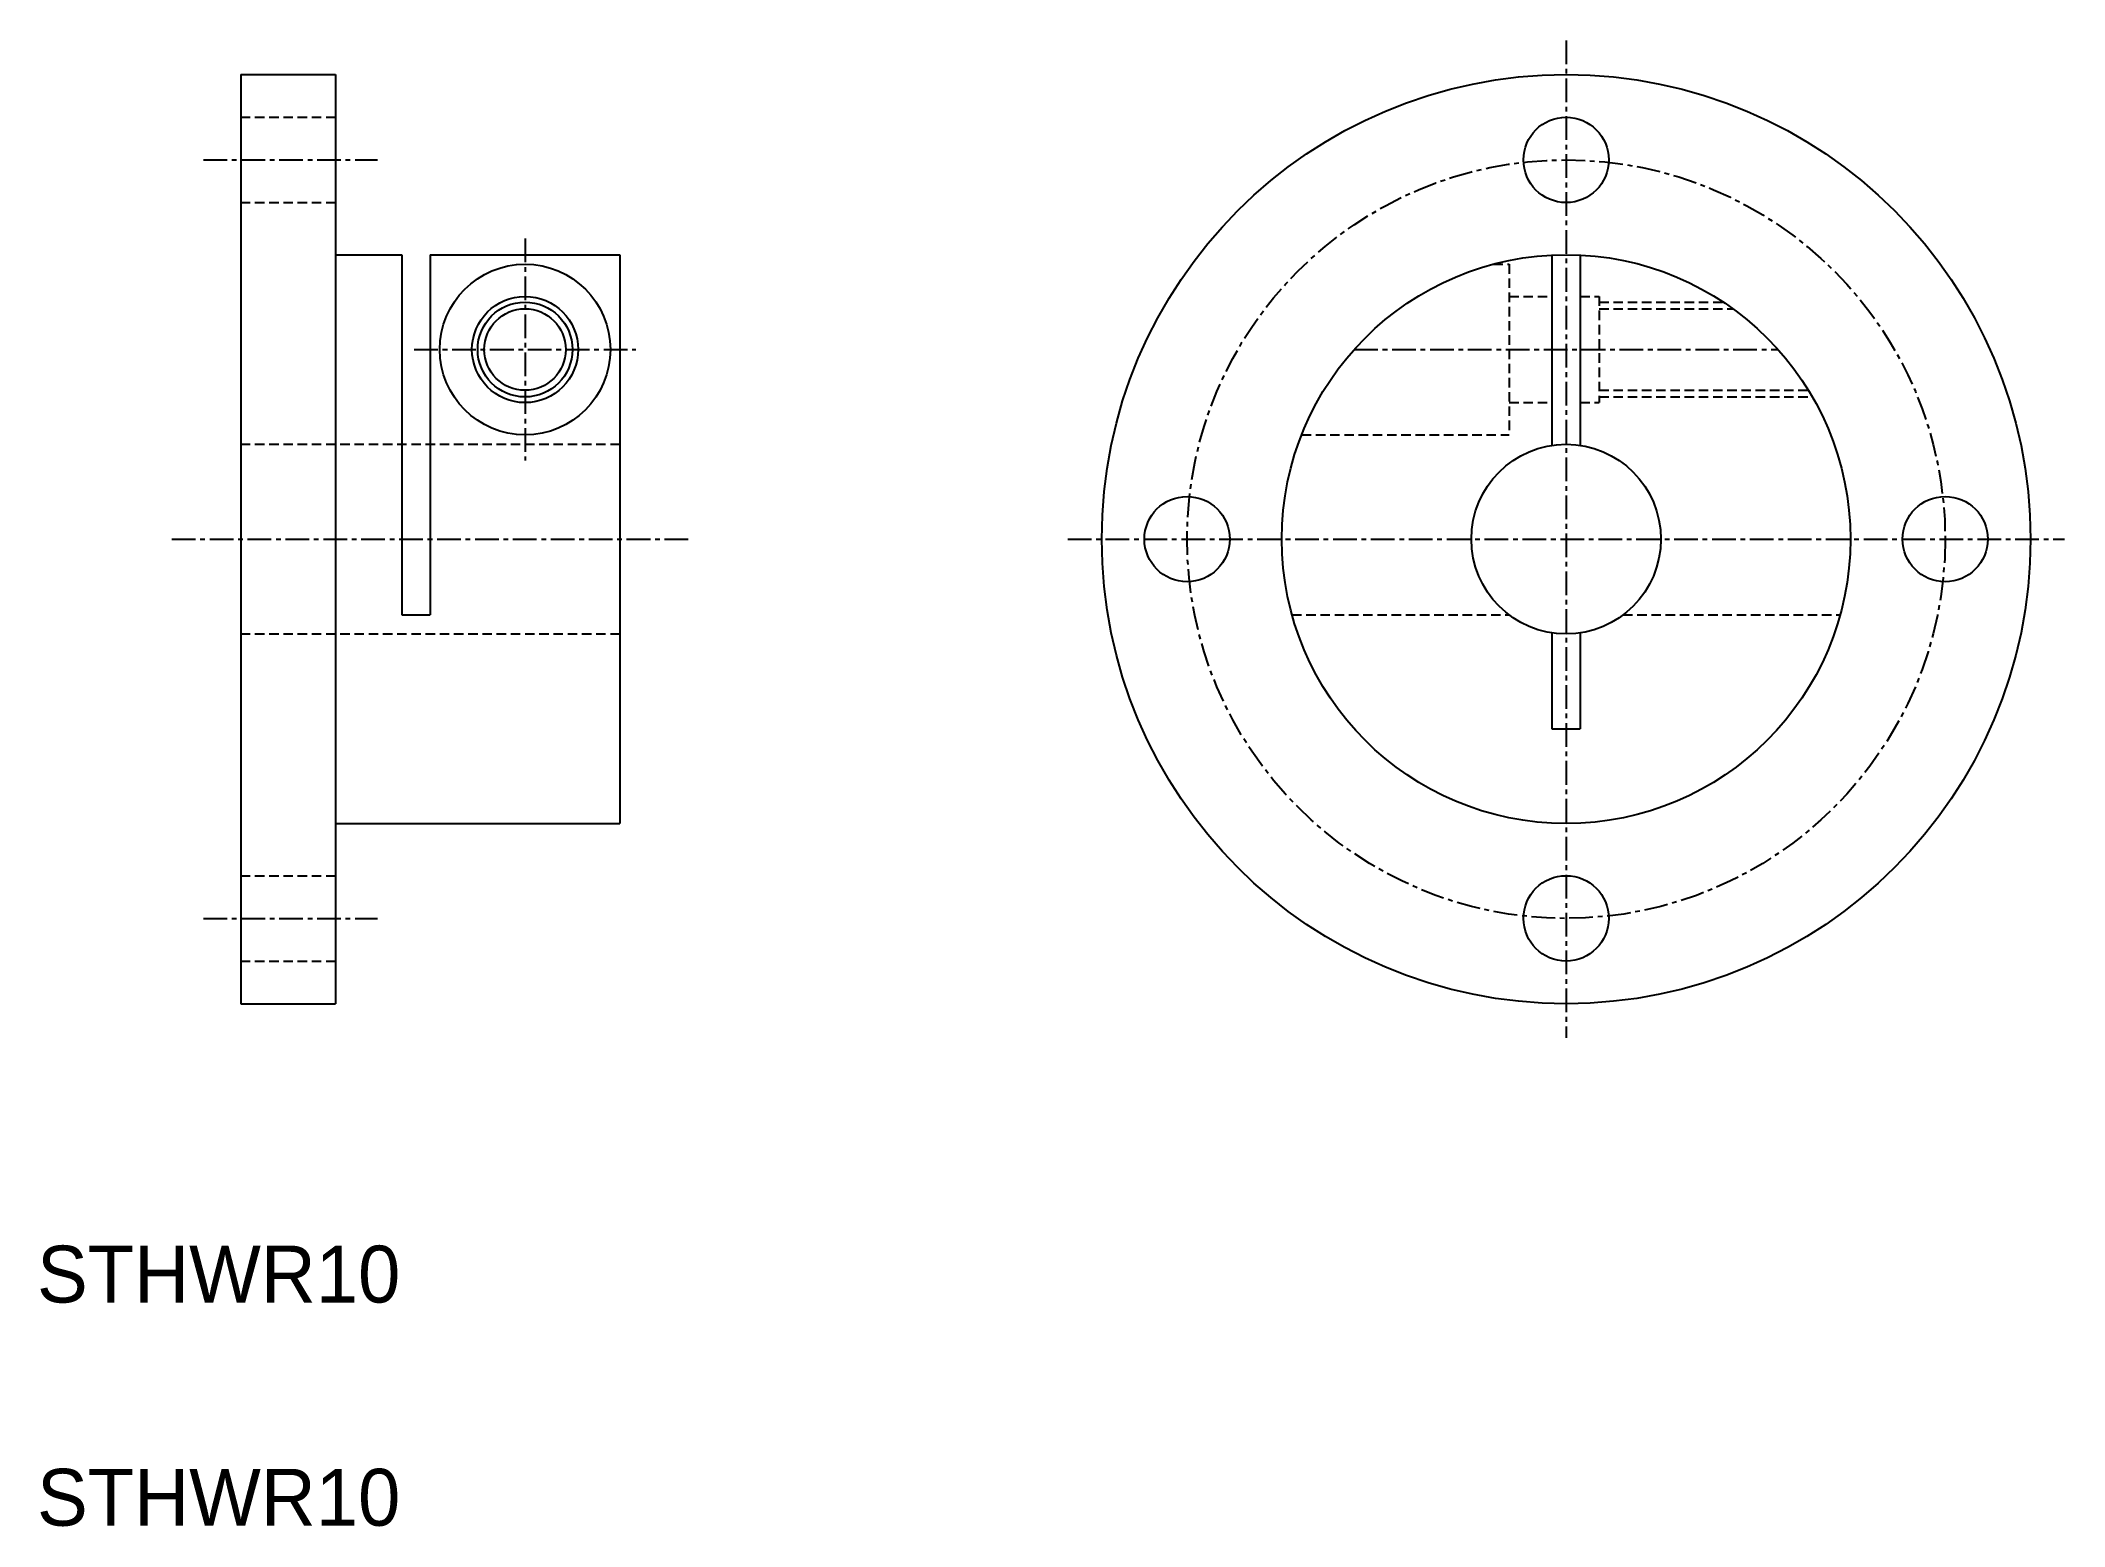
# Model space of a CAD drawing. Extents: x -32 to 75, y 2 to 80.
import ezdxf

# ---------------------------------------------------------------- set-up
doc = ezdxf.new("R2010")
doc.units = 0
doc.linetypes.add('CENTER', pattern=[2, 1.25, -0.25, 0.25, -0.25])
doc.linetypes.add('DASHED', pattern=[0.75, 0.5, -0.25])
doc.layers.get('0').update_dxf_attribs({"linetype": 'CONTINUOUS'})
doc.layers.add('CENTER', color=1, linetype='CENTER')

msp = doc.modelspace()

# ---------------------------------------------------------------- linework, layer by layer
for p, q in [((-21.19, 78.53), (-16.19, 78.53)), ((-21.19, 78.53), (-21.19, 29.53)), ((-16.19, 78.53), (-16.19, 29.53)), ((-16.19, 69.03), (-12.69, 69.03)), ((-12.69, 69.03), (-12.69, 50.03)), ((-11.19, 69.03), (-11.19, 50.03)), ((-11.19, 69.03), (-1.19, 69.03)), ((-1.19, 69.03), (-1.19, 39.03)), ((47.99, 69.01), (47.99, 58.97)), ((49.49, 69.01), (49.49, 58.97)), ((-12.69, 50.03), (-11.19, 50.03)), ((47.99, 49.09), (47.99, 44.03)), ((49.49, 49.09), (49.49, 44.03)), ((47.99, 44.03), (49.49, 44.03)), ((-16.19, 39.03), (-1.19, 39.03)), ((-21.19, 29.53), (-16.19, 29.53))]:
    msp.add_line(p, q)
at = {"color": 3, "linetype": 'DASHED'}
for p, q in [((-21.19, 76.28), (-16.19, 76.28)), ((-21.19, 71.78), (-16.19, 71.78)), ((44.9, 68.53), (45.74, 68.53)), ((45.74, 68.53), (45.74, 59.53)), ((45.74, 66.83), (47.99, 66.83)), ((49.49, 66.83), (50.49, 66.83)), ((50.49, 66.83), (50.49, 61.23)), ((50.49, 66.53), (57.03, 66.53)), ((50.49, 66.18), (57.54, 66.18)), ((45.74, 61.23), (47.99, 61.23)), ((49.49, 61.23), (50.49, 61.23)), ((50.49, 61.88), (61.52, 61.88)), ((50.49, 61.53), (61.73, 61.53)), ((-21.19, 59.03), (-1.19, 59.03)), ((34.79, 59.53), (45.74, 59.53)), ((34.28, 50.03), (45.74, 50.03)), ((51.74, 50.03), (63.2, 50.03)), ((-21.19, 49.03), (-1.19, 49.03)), ((-21.19, 36.28), (-16.19, 36.28)), ((-21.19, 31.78), (-16.19, 31.78))]:
    msp.add_line(p, q, dxfattribs=at)
for centre, radius in [((48.74, 54.03), 24.5), ((48.74, 74.03), 2.25), ((-6.19, 64.03), 4.5), ((48.74, 54.03), 15), ((-6.19, 64.03), 2.8), ((-6.19, 64.03), 2.15), ((48.74, 54.03), 5), ((28.74, 54.03), 2.25), ((68.74, 54.03), 2.25), ((48.74, 34.03), 2.25)]:
    msp.add_circle(centre, radius)
at = {"color": 3, "linetype": 'CONTINUOUS'}
msp.add_circle((-6.19, 64.03), 2.5, dxfattribs=at)
at = {"layer": 'CENTER'}
for p, q in [((48.74, 80.33), (48.74, 27.73)), ((-23.16, 74.03), (-13.98, 74.03)), ((-6.19, 69.88), (-6.19, 58.18)), ((-12.04, 64.03), (-0.34, 64.03)), ((37.56, 64.03), (59.92, 64.03)), ((-24.83, 54.03), (2.45, 54.03)), ((22.44, 54.03), (75.04, 54.03)), ((-23.16, 34.03), (-13.98, 34.03))]:
    msp.add_line(p, q, dxfattribs=at)
at = {"layer": 'CENTER', "color": 1, "linetype": 'CENTER'}
msp.add_circle((48.74, 54.03), 20, dxfattribs=at)

# ---------------------------------------------------------------- texts
at = {"color": 7, "linetype": 'CONTINUOUS'}
for p in [(-31.94, 13.77), (-31.94, 2)]:
    msp.add_text('STHWR10', height=3, dxfattribs=at).set_placement(p)

doc.saveas('drawing.dxf')
